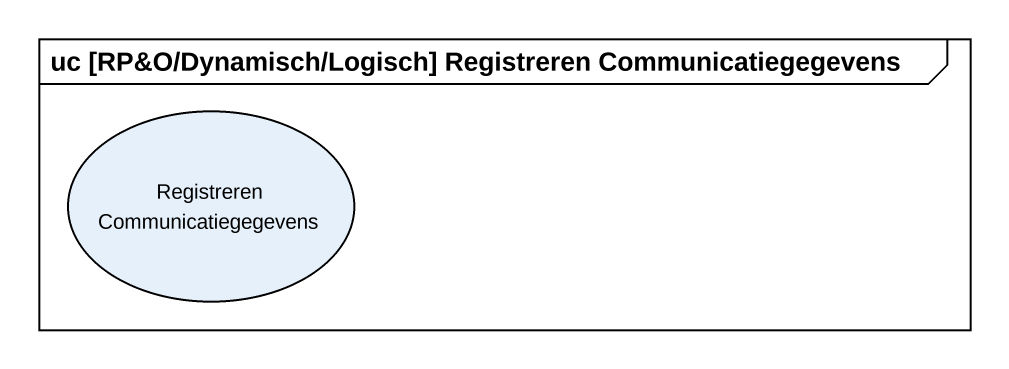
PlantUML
@startuml
mainframe uc [RP&O/Dynamisch/Logisch] Registreren Communicatiegegevens
usecase "Registreren Communicatiegegevens" as Registreren
@enduml
